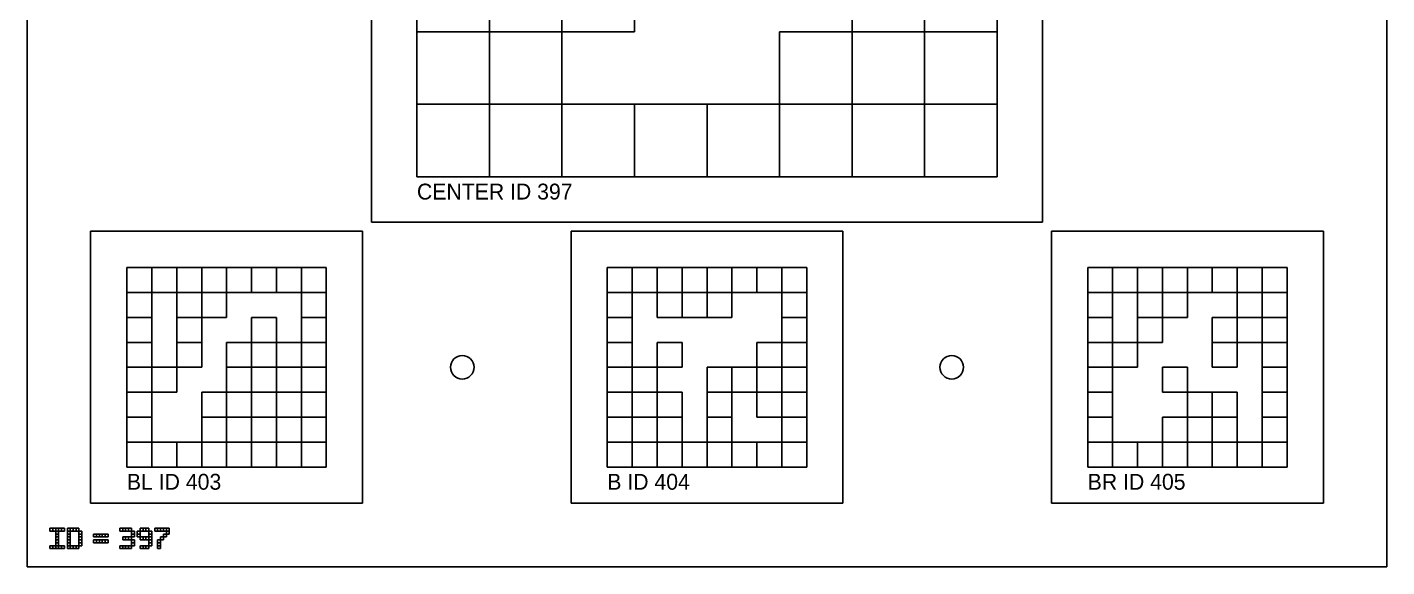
# Model space of a CAD drawing. Extents: x 0 to 1260, y -12 to 1580.
# Drawn here: x 320 to 620, y 320 to 439 of the extents above; entities that cross this region are included whole.
import ezdxf

# ---------------------------------------------------------------- set-up
doc = ezdxf.new("R2010")
doc.units = 0
for name, color, linetype in [('BLACK_POCKET', 7, 'CONTINUOUS'), ('BOARD_TEXT', 7, 'CONTINUOUS'), ('CUT', 7, 'CONTINUOUS'), ('LABEL', 3, 'CONTINUOUS'), ('MOUNT_HOLE', 6, 'CONTINUOUS'), ('QUIET_ZONE', 5, 'CONTINUOUS'), ('TAG_BOUNDARY', 8, 'CONTINUOUS')]:
    doc.layers.add(name, color=color, linetype=linetype)

msp = doc.modelspace()

# ---------------------------------------------------------------- linework, layer by layer
at = {"layer": 'BLACK_POCKET'}
for p, q in [((406, 454), (406, 438)), ((422, 438), (422, 454)), ((438, 454), (438, 438)), ((454, 438), (454, 454)), ((502, 454), (502, 438)), ((518, 438), (518, 454)), ((518, 454), (518, 438)), ((534, 438), (534, 454)), ((406, 438), (422, 438)), ((422, 438), (406, 438)), ((406, 438), (406, 422)), ((422, 422), (422, 438)), ((438, 438), (422, 438)), ((422, 438), (422, 422)), ((438, 438), (454, 438)), ((438, 422), (438, 438)), ((502, 438), (486, 438)), ((486, 438), (486, 422)), ((502, 438), (518, 438)), ((502, 422), (502, 438)), ((518, 438), (502, 438)), ((502, 438), (502, 422)), ((518, 438), (534, 438)), ((518, 422), (518, 438)), ((534, 438), (518, 438)), ((518, 438), (518, 422)), ((534, 422), (534, 438)), ((406, 422), (422, 422)), ((422, 422), (406, 422)), ((406, 422), (406, 406)), ((422, 422), (438, 422)), ((422, 406), (422, 422)), ((438, 422), (422, 422)), ((422, 422), (422, 406)), ((438, 406), (438, 422)), ((454, 422), (438, 422)), ((438, 422), (438, 406)), ((454, 406), (454, 422)), ((470, 422), (454, 422)), ((454, 422), (454, 406)), ((470, 406), (470, 422)), ((486, 422), (470, 422)), ((470, 422), (470, 406)), ((486, 422), (502, 422)), ((486, 406), (486, 422)), ((502, 422), (486, 422)), ((486, 422), (486, 406)), ((502, 422), (518, 422)), ((502, 406), (502, 422)), ((518, 422), (502, 422)), ((502, 422), (502, 406)), ((518, 422), (534, 422)), ((518, 406), (518, 422)), ((534, 422), (518, 422)), ((518, 422), (518, 406)), ((534, 406), (534, 422)), ((406, 406), (422, 406)), ((422, 406), (438, 406)), ((438, 406), (454, 406)), ((454, 406), (470, 406)), ((470, 406), (486, 406)), ((486, 406), (502, 406)), ((502, 406), (518, 406)), ((518, 406), (534, 406)), ((347.5, 386), (342, 386)), ((342, 386), (342, 380.5)), ((347.5, 380.5), (347.5, 386)), ((353, 386), (347.5, 386)), ((347.5, 386), (347.5, 380.5)), ((353, 380.5), (353, 386)), ((358.5, 386), (353, 386)), ((353, 386), (353, 380.5)), ((358.5, 380.5), (358.5, 386)), ((364, 386), (358.5, 386)), ((358.5, 386), (358.5, 380.5)), ((364, 380.5), (364, 386)), ((369.5, 386), (364, 386)), ((364, 386), (364, 380.5)), ((369.5, 380.5), (369.5, 386)), ((375, 386), (369.5, 386)), ((369.5, 386), (369.5, 380.5)), ((375, 380.5), (375, 386)), ((380.5, 386), (375, 386)), ((375, 386), (375, 380.5)), ((380.5, 380.5), (380.5, 386)), ((386, 386), (380.5, 386)), ((380.5, 386), (380.5, 380.5)), ((386, 380.5), (386, 386)), ((453.5, 386), (448, 386)), ((448, 386), (448, 380.5)), ((453.5, 380.5), (453.5, 386)), ((459, 386), (453.5, 386)), ((453.5, 386), (453.5, 380.5)), ((459, 380.5), (459, 386)), ((464.5, 386), (459, 386)), ((459, 386), (459, 380.5)), ((464.5, 380.5), (464.5, 386)), ((470, 386), (464.5, 386)), ((464.5, 386), (464.5, 380.5)), ((470, 380.5), (470, 386)), ((475.5, 386), (470, 386)), ((470, 386), (470, 380.5)), ((475.5, 380.5), (475.5, 386)), ((481, 386), (475.5, 386)), ((475.5, 386), (475.5, 380.5)), ((481, 380.5), (481, 386)), ((486.5, 386), (481, 386)), ((481, 386), (481, 380.5)), ((486.5, 380.5), (486.5, 386)), ((492, 386), (486.5, 386)), ((486.5, 386), (486.5, 380.5)), ((492, 380.5), (492, 386)), ((559.5, 386), (554, 386)), ((554, 386), (554, 380.5)), ((559.5, 380.5), (559.5, 386)), ((565, 386), (559.5, 386)), ((559.5, 386), (559.5, 380.5)), ((565, 380.5), (565, 386)), ((570.5, 386), (565, 386)), ((565, 386), (565, 380.5)), ((570.5, 380.5), (570.5, 386)), ((576, 386), (570.5, 386)), ((570.5, 386), (570.5, 380.5)), ((576, 380.5), (576, 386)), ((581.5, 386), (576, 386)), ((576, 386), (576, 380.5)), ((581.5, 380.5), (581.5, 386)), ((587, 386), (581.5, 386)), ((581.5, 386), (581.5, 380.5)), ((587, 380.5), (587, 386)), ((592.5, 386), (587, 386)), ((587, 386), (587, 380.5)), ((592.5, 380.5), (592.5, 386)), ((598, 386), (592.5, 386)), ((592.5, 386), (592.5, 380.5)), ((598, 380.5), (598, 386)), ((342, 380.5), (347.5, 380.5)), ((347.5, 380.5), (342, 380.5)), ((342, 380.5), (342, 375)), ((347.5, 380.5), (353, 380.5)), ((347.5, 375), (347.5, 380.5)), ((353, 380.5), (358.5, 380.5)), ((358.5, 380.5), (353, 380.5)), ((353, 380.5), (353, 375)), ((358.5, 380.5), (364, 380.5)), ((358.5, 375), (358.5, 380.5)), ((364, 380.5), (358.5, 380.5)), ((358.5, 380.5), (358.5, 375)), ((364, 380.5), (369.5, 380.5)), ((364, 375), (364, 380.5)), ((369.5, 380.5), (375, 380.5)), ((375, 380.5), (380.5, 380.5)), ((380.5, 380.5), (386, 380.5)), ((386, 380.5), (380.5, 380.5)), ((380.5, 380.5), (380.5, 375)), ((386, 375), (386, 380.5)), ((448, 380.5), (453.5, 380.5)), ((453.5, 380.5), (448, 380.5)), ((448, 380.5), (448, 375)), ((453.5, 380.5), (459, 380.5)), ((453.5, 375), (453.5, 380.5)), ((459, 380.5), (464.5, 380.5)), ((464.5, 380.5), (459, 380.5)), ((459, 380.5), (459, 375)), ((464.5, 380.5), (470, 380.5)), ((464.5, 375), (464.5, 380.5)), ((470, 380.5), (464.5, 380.5)), ((464.5, 380.5), (464.5, 375)), ((470, 380.5), (475.5, 380.5)), ((470, 375), (470, 380.5)), ((475.5, 380.5), (470, 380.5)), ((470, 380.5), (470, 375)), ((475.5, 380.5), (481, 380.5)), ((475.5, 375), (475.5, 380.5)), ((481, 380.5), (486.5, 380.5)), ((486.5, 380.5), (492, 380.5)), ((492, 380.5), (486.5, 380.5)), ((486.5, 380.5), (486.5, 375)), ((492, 375), (492, 380.5)), ((554, 380.5), (559.5, 380.5)), ((559.5, 380.5), (554, 380.5)), ((554, 380.5), (554, 375)), ((559.5, 380.5), (565, 380.5)), ((559.5, 375), (559.5, 380.5)), ((565, 380.5), (570.5, 380.5)), ((570.5, 380.5), (565, 380.5)), ((565, 380.5), (565, 375)), ((570.5, 380.5), (576, 380.5)), ((570.5, 375), (570.5, 380.5)), ((576, 380.5), (570.5, 380.5)), ((570.5, 380.5), (570.5, 375)), ((576, 380.5), (581.5, 380.5)), ((576, 375), (576, 380.5)), ((581.5, 380.5), (587, 380.5)), ((587, 380.5), (592.5, 380.5)), ((592.5, 380.5), (587, 380.5)), ((587, 380.5), (587, 375)), ((592.5, 380.5), (598, 380.5)), ((592.5, 375), (592.5, 380.5)), ((598, 380.5), (592.5, 380.5)), ((592.5, 380.5), (592.5, 375)), ((598, 375), (598, 380.5)), ((342, 375), (347.5, 375)), ((347.5, 375), (342, 375)), ((342, 375), (342, 369.5)), ((347.5, 369.5), (347.5, 375)), ((353, 375), (358.5, 375)), ((358.5, 375), (353, 375)), ((353, 375), (353, 369.5)), ((358.5, 375), (364, 375)), ((358.5, 369.5), (358.5, 375)), ((375, 375), (369.5, 375)), ((369.5, 375), (369.5, 369.5)), ((375, 369.5), (375, 375)), ((380.5, 375), (386, 375)), ((386, 375), (380.5, 375)), ((380.5, 375), (380.5, 369.5)), ((386, 369.5), (386, 375)), ((448, 375), (453.5, 375)), ((453.5, 375), (448, 375)), ((448, 375), (448, 369.5)), ((453.5, 369.5), (453.5, 375)), ((459, 375), (464.5, 375)), ((464.5, 375), (470, 375)), ((470, 375), (475.5, 375)), ((486.5, 375), (492, 375)), ((492, 375), (486.5, 375)), ((486.5, 375), (486.5, 369.5)), ((492, 369.5), (492, 375)), ((554, 375), (559.5, 375)), ((559.5, 375), (554, 375)), ((554, 375), (554, 369.5)), ((559.5, 369.5), (559.5, 375)), ((565, 375), (570.5, 375)), ((570.5, 375), (565, 375)), ((565, 375), (565, 369.5)), ((570.5, 375), (576, 375)), ((570.5, 369.5), (570.5, 375)), ((587, 375), (581.5, 375)), ((581.5, 375), (581.5, 369.5)), ((587, 375), (592.5, 375)), ((587, 369.5), (587, 375)), ((592.5, 375), (587, 375)), ((587, 375), (587, 369.5)), ((592.5, 375), (598, 375)), ((592.5, 369.5), (592.5, 375)), ((598, 375), (592.5, 375)), ((592.5, 375), (592.5, 369.5)), ((598, 369.5), (598, 375)), ((342, 369.5), (347.5, 369.5)), ((347.5, 369.5), (342, 369.5)), ((342, 369.5), (342, 364)), ((347.5, 364), (347.5, 369.5)), ((353, 369.5), (358.5, 369.5)), ((358.5, 369.5), (353, 369.5)), ((353, 369.5), (353, 364)), ((358.5, 364), (358.5, 369.5)), ((369.5, 369.5), (364, 369.5)), ((364, 369.5), (364, 364)), ((369.5, 369.5), (375, 369.5)), ((369.5, 364), (369.5, 369.5)), ((380.5, 369.5), (375, 369.5)), ((375, 369.5), (375, 364)), ((380.5, 369.5), (386, 369.5)), ((380.5, 364), (380.5, 369.5)), ((386, 369.5), (380.5, 369.5)), ((380.5, 369.5), (380.5, 364)), ((386, 364), (386, 369.5)), ((448, 369.5), (453.5, 369.5)), ((453.5, 369.5), (448, 369.5)), ((448, 369.5), (448, 364)), ((453.5, 364), (453.5, 369.5)), ((464.5, 369.5), (459, 369.5)), ((459, 369.5), (459, 364)), ((464.5, 364), (464.5, 369.5)), ((486.5, 369.5), (481, 369.5)), ((481, 369.5), (481, 364)), ((486.5, 369.5), (492, 369.5)), ((486.5, 364), (486.5, 369.5)), ((492, 369.5), (486.5, 369.5)), ((486.5, 369.5), (486.5, 364)), ((492, 364), (492, 369.5)), ((554, 369.5), (559.5, 369.5)), ((559.5, 369.5), (554, 369.5)), ((554, 369.5), (554, 364)), ((559.5, 364), (559.5, 369.5)), ((565, 369.5), (559.5, 369.5)), ((559.5, 369.5), (559.5, 364)), ((565, 369.5), (570.5, 369.5)), ((565, 364), (565, 369.5)), ((581.5, 369.5), (587, 369.5)), ((587, 369.5), (581.5, 369.5)), ((581.5, 369.5), (581.5, 364)), ((587, 369.5), (592.5, 369.5)), ((587, 364), (587, 369.5)), ((592.5, 369.5), (598, 369.5)), ((598, 369.5), (592.5, 369.5)), ((592.5, 369.5), (592.5, 364)), ((598, 364), (598, 369.5)), ((342, 364), (347.5, 364)), ((347.5, 364), (342, 364)), ((342, 364), (342, 358.5)), ((347.5, 358.5), (347.5, 364)), ((353, 364), (347.5, 364)), ((347.5, 364), (347.5, 358.5)), ((353, 364), (358.5, 364)), ((353, 358.5), (353, 364)), ((364, 364), (369.5, 364)), ((369.5, 364), (364, 364)), ((364, 364), (364, 358.5)), ((369.5, 358.5), (369.5, 364)), ((375, 364), (369.5, 364)), ((369.5, 364), (369.5, 358.5)), ((375, 364), (380.5, 364)), ((375, 358.5), (375, 364)), ((380.5, 364), (386, 364)), ((386, 364), (380.5, 364)), ((380.5, 364), (380.5, 358.5)), ((386, 358.5), (386, 364)), ((448, 364), (453.5, 364)), ((453.5, 364), (448, 364)), ((448, 364), (448, 358.5)), ((453.5, 358.5), (453.5, 364)), ((459, 364), (453.5, 364)), ((453.5, 364), (453.5, 358.5)), ((459, 364), (464.5, 364)), ((459, 358.5), (459, 364)), ((475.5, 364), (470, 364)), ((470, 364), (470, 358.5)), ((475.5, 358.5), (475.5, 364)), ((481, 364), (475.5, 364)), ((475.5, 364), (475.5, 358.5)), ((481, 364), (486.5, 364)), ((481, 358.5), (481, 364)), ((486.5, 364), (481, 364)), ((481, 364), (481, 358.5)), ((486.5, 364), (492, 364)), ((486.5, 358.5), (486.5, 364)), ((492, 364), (486.5, 364)), ((486.5, 364), (486.5, 358.5)), ((492, 358.5), (492, 364)), ((554, 364), (559.5, 364)), ((559.5, 364), (554, 364)), ((554, 364), (554, 358.5)), ((559.5, 364), (565, 364)), ((559.5, 358.5), (559.5, 364)), ((576, 364), (570.5, 364)), ((570.5, 364), (570.5, 358.5)), ((576, 358.5), (576, 364)), ((581.5, 364), (587, 364)), ((592.5, 364), (598, 364)), ((598, 364), (592.5, 364)), ((592.5, 364), (592.5, 358.5)), ((598, 358.5), (598, 364)), ((342, 358.5), (347.5, 358.5)), ((347.5, 358.5), (342, 358.5)), ((342, 358.5), (342, 353)), ((347.5, 358.5), (353, 358.5)), ((347.5, 353), (347.5, 358.5)), ((364, 358.5), (358.5, 358.5)), ((358.5, 358.5), (358.5, 353)), ((364, 358.5), (369.5, 358.5)), ((364, 353), (364, 358.5)), ((369.5, 358.5), (364, 358.5)), ((364, 358.5), (364, 353)), ((369.5, 358.5), (375, 358.5)), ((369.5, 353), (369.5, 358.5)), ((375, 358.5), (369.5, 358.5)), ((369.5, 358.5), (369.5, 353)), ((375, 353), (375, 358.5)), ((380.5, 358.5), (375, 358.5)), ((375, 358.5), (375, 353)), ((380.5, 358.5), (386, 358.5)), ((380.5, 353), (380.5, 358.5)), ((386, 358.5), (380.5, 358.5)), ((380.5, 358.5), (380.5, 353)), ((386, 353), (386, 358.5)), ((448, 358.5), (453.5, 358.5)), ((453.5, 358.5), (448, 358.5)), ((448, 358.5), (448, 353)), ((453.5, 358.5), (459, 358.5)), ((453.5, 353), (453.5, 358.5)), ((464.5, 358.5), (459, 358.5)), ((459, 358.5), (459, 353)), ((464.5, 353), (464.5, 358.5)), ((470, 358.5), (475.5, 358.5)), ((475.5, 358.5), (470, 358.5)), ((470, 358.5), (470, 353)), ((475.5, 358.5), (481, 358.5)), ((475.5, 353), (475.5, 358.5)), ((481, 358.5), (486.5, 358.5)), ((486.5, 358.5), (481, 358.5)), ((481, 358.5), (481, 353)), ((486.5, 358.5), (492, 358.5)), ((486.5, 353), (486.5, 358.5)), ((492, 358.5), (486.5, 358.5)), ((486.5, 358.5), (486.5, 353)), ((492, 353), (492, 358.5)), ((554, 358.5), (559.5, 358.5)), ((559.5, 358.5), (554, 358.5)), ((554, 358.5), (554, 353)), ((559.5, 353), (559.5, 358.5)), ((570.5, 358.5), (576, 358.5)), ((581.5, 358.5), (576, 358.5)), ((576, 358.5), (576, 353)), ((581.5, 353), (581.5, 358.5)), ((587, 358.5), (581.5, 358.5)), ((581.5, 358.5), (581.5, 353)), ((587, 353), (587, 358.5)), ((592.5, 358.5), (598, 358.5)), ((598, 358.5), (592.5, 358.5)), ((592.5, 358.5), (592.5, 353)), ((598, 353), (598, 358.5)), ((342, 353), (347.5, 353)), ((347.5, 353), (342, 353)), ((342, 353), (342, 347.5)), ((347.5, 347.5), (347.5, 353)), ((358.5, 353), (364, 353)), ((364, 353), (358.5, 353)), ((358.5, 353), (358.5, 347.5)), ((364, 353), (369.5, 353)), ((364, 347.5), (364, 353)), ((369.5, 353), (364, 353)), ((364, 353), (364, 347.5)), ((369.5, 353), (375, 353)), ((369.5, 347.5), (369.5, 353)), ((375, 353), (369.5, 353)), ((369.5, 353), (369.5, 347.5)), ((375, 353), (380.5, 353)), ((375, 347.5), (375, 353)), ((380.5, 353), (375, 353)), ((375, 353), (375, 347.5)), ((380.5, 353), (386, 353)), ((380.5, 347.5), (380.5, 353)), ((386, 353), (380.5, 353)), ((380.5, 353), (380.5, 347.5)), ((386, 347.5), (386, 353)), ((448, 353), (453.5, 353)), ((453.5, 353), (448, 353)), ((448, 353), (448, 347.5)), ((453.5, 347.5), (453.5, 353)), ((459, 353), (453.5, 353)), ((453.5, 353), (453.5, 347.5)), ((459, 353), (464.5, 353)), ((459, 347.5), (459, 353)), ((464.5, 353), (459, 353)), ((459, 353), (459, 347.5)), ((464.5, 347.5), (464.5, 353)), ((470, 353), (475.5, 353)), ((475.5, 353), (470, 353)), ((470, 353), (470, 347.5)), ((475.5, 347.5), (475.5, 353)), ((481, 353), (486.5, 353)), ((486.5, 353), (492, 353)), ((492, 353), (486.5, 353)), ((486.5, 353), (486.5, 347.5)), ((492, 347.5), (492, 353)), ((554, 353), (559.5, 353)), ((559.5, 353), (554, 353)), ((554, 353), (554, 347.5)), ((559.5, 347.5), (559.5, 353)), ((576, 353), (570.5, 353)), ((570.5, 353), (570.5, 347.5)), ((576, 353), (581.5, 353)), ((576, 347.5), (576, 353)), ((581.5, 353), (576, 353)), ((576, 353), (576, 347.5)), ((581.5, 353), (587, 353)), ((581.5, 347.5), (581.5, 353)), ((587, 353), (581.5, 353)), ((581.5, 353), (581.5, 347.5)), ((587, 347.5), (587, 353)), ((592.5, 353), (598, 353)), ((598, 353), (592.5, 353)), ((592.5, 353), (592.5, 347.5)), ((598, 347.5), (598, 353)), ((342, 347.5), (347.5, 347.5)), ((347.5, 347.5), (342, 347.5)), ((342, 347.5), (342, 342)), ((347.5, 342), (347.5, 347.5)), ((353, 347.5), (347.5, 347.5)), ((347.5, 347.5), (347.5, 342)), ((353, 342), (353, 347.5)), ((358.5, 347.5), (353, 347.5)), ((353, 347.5), (353, 342)), ((358.5, 347.5), (364, 347.5)), ((358.5, 342), (358.5, 347.5)), ((364, 347.5), (358.5, 347.5)), ((358.5, 347.5), (358.5, 342)), ((364, 347.5), (369.5, 347.5)), ((364, 342), (364, 347.5)), ((369.5, 347.5), (364, 347.5)), ((364, 347.5), (364, 342)), ((369.5, 347.5), (375, 347.5)), ((369.5, 342), (369.5, 347.5)), ((375, 347.5), (369.5, 347.5)), ((369.5, 347.5), (369.5, 342)), ((375, 347.5), (380.5, 347.5)), ((375, 342), (375, 347.5)), ((380.5, 347.5), (375, 347.5)), ((375, 347.5), (375, 342)), ((380.5, 347.5), (386, 347.5)), ((380.5, 342), (380.5, 347.5)), ((386, 347.5), (380.5, 347.5)), ((380.5, 347.5), (380.5, 342)), ((386, 342), (386, 347.5)), ((448, 347.5), (453.5, 347.5)), ((453.5, 347.5), (448, 347.5)), ((448, 347.5), (448, 342)), ((453.5, 347.5), (459, 347.5)), ((453.5, 342), (453.5, 347.5)), ((459, 347.5), (453.5, 347.5)), ((453.5, 347.5), (453.5, 342)), ((459, 347.5), (464.5, 347.5)), ((459, 342), (459, 347.5)), ((464.5, 347.5), (459, 347.5)), ((459, 347.5), (459, 342)), ((464.5, 342), (464.5, 347.5)), ((470, 347.5), (464.5, 347.5)), ((464.5, 347.5), (464.5, 342)), ((470, 347.5), (475.5, 347.5)), ((470, 342), (470, 347.5)), ((475.5, 347.5), (470, 347.5)), ((470, 347.5), (470, 342)), ((475.5, 342), (475.5, 347.5)), ((481, 347.5), (475.5, 347.5)), ((475.5, 347.5), (475.5, 342)), ((481, 342), (481, 347.5)), ((486.5, 347.5), (481, 347.5)), ((481, 347.5), (481, 342)), ((486.5, 347.5), (492, 347.5)), ((486.5, 342), (486.5, 347.5)), ((492, 347.5), (486.5, 347.5)), ((486.5, 347.5), (486.5, 342)), ((492, 342), (492, 347.5)), ((554, 347.5), (559.5, 347.5)), ((559.5, 347.5), (554, 347.5)), ((554, 347.5), (554, 342)), ((559.5, 342), (559.5, 347.5)), ((565, 347.5), (559.5, 347.5)), ((559.5, 347.5), (559.5, 342)), ((565, 342), (565, 347.5)), ((570.5, 347.5), (565, 347.5)), ((565, 347.5), (565, 342)), ((570.5, 347.5), (576, 347.5)), ((570.5, 342), (570.5, 347.5)), ((576, 347.5), (570.5, 347.5)), ((570.5, 347.5), (570.5, 342)), ((576, 347.5), (581.5, 347.5)), ((576, 342), (576, 347.5)), ((581.5, 347.5), (576, 347.5)), ((576, 347.5), (576, 342)), ((581.5, 347.5), (587, 347.5)), ((581.5, 342), (581.5, 347.5)), ((587, 347.5), (581.5, 347.5)), ((581.5, 347.5), (581.5, 342)), ((587, 342), (587, 347.5)), ((592.5, 347.5), (587, 347.5)), ((587, 347.5), (587, 342)), ((592.5, 347.5), (598, 347.5)), ((592.5, 342), (592.5, 347.5)), ((598, 347.5), (592.5, 347.5)), ((592.5, 347.5), (592.5, 342)), ((598, 342), (598, 347.5)), ((342, 342), (347.5, 342)), ((347.5, 342), (353, 342)), ((353, 342), (358.5, 342)), ((358.5, 342), (364, 342)), ((364, 342), (369.5, 342)), ((369.5, 342), (375, 342)), ((375, 342), (380.5, 342)), ((380.5, 342), (386, 342)), ((448, 342), (453.5, 342)), ((453.5, 342), (459, 342)), ((459, 342), (464.5, 342)), ((464.5, 342), (470, 342)), ((470, 342), (475.5, 342)), ((475.5, 342), (481, 342)), ((481, 342), (486.5, 342)), ((486.5, 342), (492, 342)), ((554, 342), (559.5, 342)), ((559.5, 342), (565, 342)), ((565, 342), (570.5, 342)), ((570.5, 342), (576, 342)), ((576, 342), (581.5, 342)), ((581.5, 342), (587, 342)), ((587, 342), (592.5, 342)), ((592.5, 342), (598, 342))]:
    msp.add_line(p, q, dxfattribs=at)
at = {"layer": 'BOARD_TEXT'}
for p, q in [((325.642857, 328.5), (325, 328.5)), ((325, 328.5), (325, 327.857143)), ((325, 327.857143), (325.642857, 327.857143)), ((325.642857, 327.857143), (325.642857, 328.5)), ((326.285714, 328.5), (325.642857, 328.5)), ((325.642857, 328.5), (325.642857, 327.857143)), ((325.642857, 327.857143), (326.285714, 327.857143)), ((326.285714, 327.857143), (326.285714, 328.5)), ((326.928571, 328.5), (326.285714, 328.5)), ((326.285714, 328.5), (326.285714, 327.857143)), ((326.285714, 327.857143), (326.928571, 327.857143)), ((326.928571, 327.857143), (326.285714, 327.857143)), ((326.285714, 327.857143), (326.285714, 327.214286)), ((326.285714, 327.214286), (326.928571, 327.214286)), ((326.928571, 327.214286), (326.285714, 327.214286)), ((326.285714, 327.214286), (326.285714, 326.571429)), ((326.928571, 327.857143), (326.928571, 328.5)), ((327.571429, 328.5), (326.928571, 328.5)), ((326.928571, 328.5), (326.928571, 327.857143)), ((326.928571, 327.857143), (327.571429, 327.857143)), ((326.928571, 327.214286), (326.928571, 327.857143)), ((326.928571, 326.571429), (326.928571, 327.214286)), ((327.571429, 327.857143), (327.571429, 328.5)), ((328.214286, 328.5), (327.571429, 328.5)), ((327.571429, 328.5), (327.571429, 327.857143)), ((327.571429, 327.857143), (328.214286, 327.857143)), ((328.214286, 327.857143), (328.214286, 328.5)), ((329.5, 328.5), (328.857143, 328.5)), ((328.857143, 328.5), (328.857143, 327.857143)), ((328.857143, 327.857143), (329.5, 327.857143)), ((329.5, 327.857143), (328.857143, 327.857143)), ((328.857143, 327.857143), (328.857143, 327.214286)), ((328.857143, 327.214286), (329.5, 327.214286)), ((329.5, 327.214286), (328.857143, 327.214286)), ((328.857143, 327.214286), (328.857143, 326.571429)), ((329.5, 327.857143), (329.5, 328.5)), ((330.142857, 328.5), (329.5, 328.5)), ((329.5, 328.5), (329.5, 327.857143)), ((329.5, 327.857143), (330.142857, 327.857143)), ((329.5, 327.214286), (329.5, 327.857143)), ((329.5, 326.571429), (329.5, 327.214286)), ((330.142857, 327.857143), (330.142857, 328.5)), ((330.785714, 328.5), (330.142857, 328.5)), ((330.142857, 328.5), (330.142857, 327.857143)), ((330.142857, 327.857143), (330.785714, 327.857143)), ((330.785714, 327.857143), (330.785714, 328.5)), ((331.428571, 328.5), (330.785714, 328.5)), ((330.785714, 328.5), (330.785714, 327.857143)), ((330.785714, 327.857143), (331.428571, 327.857143)), ((331.428571, 327.857143), (331.428571, 328.5)), ((332.071429, 327.857143), (331.428571, 327.857143)), ((331.428571, 327.857143), (331.428571, 327.214286)), ((331.428571, 327.214286), (332.071429, 327.214286)), ((332.071429, 327.214286), (331.428571, 327.214286)), ((331.428571, 327.214286), (331.428571, 326.571429)), ((332.071429, 327.214286), (332.071429, 327.857143)), ((332.071429, 326.571429), (332.071429, 327.214286)), ((335.285714, 327.214286), (334.642857, 327.214286)), ((334.642857, 327.214286), (334.642857, 326.571429)), ((335.285714, 326.571429), (335.285714, 327.214286)), ((335.928571, 327.214286), (335.285714, 327.214286)), ((335.285714, 327.214286), (335.285714, 326.571429)), ((335.928571, 326.571429), (335.928571, 327.214286)), ((336.571429, 327.214286), (335.928571, 327.214286)), ((335.928571, 327.214286), (335.928571, 326.571429)), ((336.571429, 326.571429), (336.571429, 327.214286)), ((337.214286, 327.214286), (336.571429, 327.214286)), ((336.571429, 327.214286), (336.571429, 326.571429)), ((337.214286, 326.571429), (337.214286, 327.214286)), ((337.857143, 327.214286), (337.214286, 327.214286)), ((337.214286, 327.214286), (337.214286, 326.571429)), ((337.857143, 326.571429), (337.857143, 327.214286)), ((341.071429, 328.5), (340.428571, 328.5)), ((340.428571, 328.5), (340.428571, 327.857143)), ((340.428571, 327.857143), (341.071429, 327.857143)), ((341.071429, 327.857143), (341.071429, 328.5)), ((341.714286, 328.5), (341.071429, 328.5)), ((341.071429, 328.5), (341.071429, 327.857143)), ((341.071429, 327.857143), (341.714286, 327.857143)), ((341.714286, 327.857143), (341.714286, 328.5)), ((342.357143, 328.5), (341.714286, 328.5)), ((341.714286, 328.5), (341.714286, 327.857143)), ((341.714286, 327.857143), (342.357143, 327.857143)), ((342.357143, 327.857143), (342.357143, 328.5)), ((343, 328.5), (342.357143, 328.5)), ((342.357143, 328.5), (342.357143, 327.857143)), ((342.357143, 327.857143), (343, 327.857143)), ((343, 327.857143), (343, 328.5)), ((343.642857, 327.857143), (343, 327.857143)), ((343, 327.857143), (343, 327.214286)), ((343, 327.214286), (343.642857, 327.214286)), ((343.642857, 327.214286), (343, 327.214286)), ((343, 327.214286), (343, 326.571429)), ((343.642857, 327.214286), (343.642857, 327.857143)), ((343.642857, 326.571429), (343.642857, 327.214286)), ((344.928571, 327.857143), (344.285714, 327.857143)), ((344.285714, 327.857143), (344.285714, 327.214286)), ((344.285714, 327.214286), (344.928571, 327.214286)), ((344.928571, 327.214286), (344.285714, 327.214286)), ((344.285714, 327.214286), (344.285714, 326.571429)), ((345.571429, 328.5), (344.928571, 328.5)), ((344.928571, 328.5), (344.928571, 327.857143)), ((344.928571, 327.857143), (345.571429, 327.857143)), ((344.928571, 327.214286), (344.928571, 327.857143)), ((344.928571, 326.571429), (344.928571, 327.214286)), ((345.571429, 327.857143), (345.571429, 328.5)), ((346.214286, 328.5), (345.571429, 328.5)), ((345.571429, 328.5), (345.571429, 327.857143)), ((345.571429, 327.857143), (346.214286, 327.857143)), ((346.214286, 327.857143), (346.214286, 328.5)), ((346.857143, 328.5), (346.214286, 328.5)), ((346.214286, 328.5), (346.214286, 327.857143)), ((346.214286, 327.857143), (346.857143, 327.857143)), ((346.857143, 327.857143), (346.857143, 328.5)), ((347.5, 327.857143), (346.857143, 327.857143)), ((346.857143, 327.857143), (346.857143, 327.214286)), ((346.857143, 327.214286), (347.5, 327.214286)), ((347.5, 327.214286), (346.857143, 327.214286)), ((346.857143, 327.214286), (346.857143, 326.571429)), ((347.5, 327.214286), (347.5, 327.857143)), ((347.5, 326.571429), (347.5, 327.214286)), ((348.785714, 328.5), (348.142857, 328.5)), ((348.142857, 328.5), (348.142857, 327.857143)), ((348.142857, 327.857143), (348.785714, 327.857143)), ((348.785714, 327.857143), (348.785714, 328.5)), ((349.428571, 328.5), (348.785714, 328.5)), ((348.785714, 328.5), (348.785714, 327.857143)), ((348.785714, 327.857143), (349.428571, 327.857143)), ((349.428571, 327.857143), (349.428571, 328.5)), ((350.071429, 328.5), (349.428571, 328.5)), ((349.428571, 328.5), (349.428571, 327.857143)), ((349.428571, 327.857143), (350.071429, 327.857143)), ((350.071429, 327.857143), (350.071429, 328.5)), ((350.714286, 328.5), (350.071429, 328.5)), ((350.071429, 328.5), (350.071429, 327.857143)), ((350.071429, 327.857143), (350.714286, 327.857143)), ((350.714286, 327.214286), (350.071429, 327.214286)), ((350.071429, 327.214286), (350.071429, 326.571429)), ((350.714286, 327.857143), (350.714286, 328.5)), ((351.357143, 328.5), (350.714286, 328.5)), ((350.714286, 328.5), (350.714286, 327.857143)), ((350.714286, 327.857143), (351.357143, 327.857143)), ((351.357143, 327.857143), (350.714286, 327.857143)), ((350.714286, 327.857143), (350.714286, 327.214286)), ((350.714286, 327.214286), (351.357143, 327.214286)), ((350.714286, 326.571429), (350.714286, 327.214286)), ((351.357143, 327.857143), (351.357143, 328.5)), ((351.357143, 327.214286), (351.357143, 327.857143)), ((325.642857, 324.642857), (325, 324.642857)), ((325, 324.642857), (325, 324)), ((325, 324), (325.642857, 324)), ((325.642857, 324), (325.642857, 324.642857)), ((326.285714, 324.642857), (325.642857, 324.642857)), ((325.642857, 324.642857), (325.642857, 324)), ((325.642857, 324), (326.285714, 324)), ((326.285714, 326.571429), (326.928571, 326.571429)), ((326.928571, 326.571429), (326.285714, 326.571429)), ((326.285714, 326.571429), (326.285714, 325.928571)), ((326.285714, 325.928571), (326.928571, 325.928571)), ((326.928571, 325.928571), (326.285714, 325.928571)), ((326.285714, 325.928571), (326.285714, 325.285714)), ((326.285714, 325.285714), (326.928571, 325.285714)), ((326.928571, 325.285714), (326.285714, 325.285714)), ((326.285714, 325.285714), (326.285714, 324.642857)), ((326.285714, 324.642857), (326.928571, 324.642857)), ((326.285714, 324), (326.285714, 324.642857)), ((326.928571, 324.642857), (326.285714, 324.642857)), ((326.285714, 324.642857), (326.285714, 324)), ((326.285714, 324), (326.928571, 324)), ((326.928571, 325.928571), (326.928571, 326.571429)), ((326.928571, 325.285714), (326.928571, 325.928571)), ((326.928571, 324.642857), (326.928571, 325.285714)), ((326.928571, 324), (326.928571, 324.642857)), ((327.571429, 324.642857), (326.928571, 324.642857)), ((326.928571, 324.642857), (326.928571, 324)), ((326.928571, 324), (327.571429, 324)), ((327.571429, 324), (327.571429, 324.642857)), ((328.214286, 324.642857), (327.571429, 324.642857)), ((327.571429, 324.642857), (327.571429, 324)), ((327.571429, 324), (328.214286, 324)), ((328.214286, 324), (328.214286, 324.642857)), ((328.857143, 326.571429), (329.5, 326.571429)), ((329.5, 326.571429), (328.857143, 326.571429)), ((328.857143, 326.571429), (328.857143, 325.928571)), ((328.857143, 325.928571), (329.5, 325.928571)), ((329.5, 325.928571), (328.857143, 325.928571)), ((328.857143, 325.928571), (328.857143, 325.285714)), ((328.857143, 325.285714), (329.5, 325.285714)), ((329.5, 325.285714), (328.857143, 325.285714)), ((328.857143, 325.285714), (328.857143, 324.642857)), ((328.857143, 324.642857), (329.5, 324.642857)), ((329.5, 324.642857), (328.857143, 324.642857)), ((328.857143, 324.642857), (328.857143, 324)), ((328.857143, 324), (329.5, 324)), ((329.5, 325.928571), (329.5, 326.571429)), ((329.5, 325.285714), (329.5, 325.928571)), ((329.5, 324.642857), (329.5, 325.285714)), ((329.5, 324), (329.5, 324.642857)), ((330.142857, 324.642857), (329.5, 324.642857)), ((329.5, 324.642857), (329.5, 324)), ((329.5, 324), (330.142857, 324)), ((330.142857, 324), (330.142857, 324.642857)), ((330.785714, 324.642857), (330.142857, 324.642857)), ((330.142857, 324.642857), (330.142857, 324)), ((330.142857, 324), (330.785714, 324)), ((330.785714, 324), (330.785714, 324.642857)), ((331.428571, 324.642857), (330.785714, 324.642857)), ((330.785714, 324.642857), (330.785714, 324)), ((330.785714, 324), (331.428571, 324)), ((331.428571, 326.571429), (332.071429, 326.571429)), ((332.071429, 326.571429), (331.428571, 326.571429)), ((331.428571, 326.571429), (331.428571, 325.928571)), ((331.428571, 325.928571), (332.071429, 325.928571)), ((332.071429, 325.928571), (331.428571, 325.928571)), ((331.428571, 325.928571), (331.428571, 325.285714)), ((331.428571, 325.285714), (332.071429, 325.285714)), ((332.071429, 325.285714), (331.428571, 325.285714)), ((331.428571, 325.285714), (331.428571, 324.642857)), ((331.428571, 324.642857), (332.071429, 324.642857)), ((331.428571, 324), (331.428571, 324.642857)), ((332.071429, 325.928571), (332.071429, 326.571429)), ((332.071429, 325.285714), (332.071429, 325.928571)), ((332.071429, 324.642857), (332.071429, 325.285714)), ((334.642857, 326.571429), (335.285714, 326.571429)), ((335.285714, 325.928571), (334.642857, 325.928571)), ((334.642857, 325.928571), (334.642857, 325.285714)), ((334.642857, 325.285714), (335.285714, 325.285714)), ((335.285714, 326.571429), (335.928571, 326.571429)), ((335.285714, 325.285714), (335.285714, 325.928571)), ((335.928571, 325.928571), (335.285714, 325.928571)), ((335.285714, 325.928571), (335.285714, 325.285714)), ((335.285714, 325.285714), (335.928571, 325.285714)), ((335.928571, 326.571429), (336.571429, 326.571429)), ((335.928571, 325.285714), (335.928571, 325.928571)), ((336.571429, 325.928571), (335.928571, 325.928571)), ((335.928571, 325.928571), (335.928571, 325.285714)), ((335.928571, 325.285714), (336.571429, 325.285714)), ((336.571429, 326.571429), (337.214286, 326.571429)), ((336.571429, 325.285714), (336.571429, 325.928571)), ((337.214286, 325.928571), (336.571429, 325.928571)), ((336.571429, 325.928571), (336.571429, 325.285714)), ((336.571429, 325.285714), (337.214286, 325.285714)), ((337.214286, 326.571429), (337.857143, 326.571429)), ((337.214286, 325.285714), (337.214286, 325.928571)), ((337.857143, 325.928571), (337.214286, 325.928571)), ((337.214286, 325.928571), (337.214286, 325.285714)), ((337.214286, 325.285714), (337.857143, 325.285714)), ((337.857143, 325.285714), (337.857143, 325.928571)), ((341.071429, 324.642857), (340.428571, 324.642857)), ((340.428571, 324.642857), (340.428571, 324)), ((340.428571, 324), (341.071429, 324)), ((341.714286, 326.571429), (341.071429, 326.571429)), ((341.071429, 326.571429), (341.071429, 325.928571)), ((341.071429, 325.928571), (341.714286, 325.928571)), ((341.071429, 324), (341.071429, 324.642857)), ((341.714286, 324.642857), (341.071429, 324.642857)), ((341.071429, 324.642857), (341.071429, 324)), ((341.071429, 324), (341.714286, 324)), ((341.714286, 325.928571), (341.714286, 326.571429)), ((342.357143, 326.571429), (341.714286, 326.571429)), ((341.714286, 326.571429), (341.714286, 325.928571)), ((341.714286, 325.928571), (342.357143, 325.928571)), ((341.714286, 324), (341.714286, 324.642857)), ((342.357143, 324.642857), (341.714286, 324.642857)), ((341.714286, 324.642857), (341.714286, 324)), ((341.714286, 324), (342.357143, 324)), ((342.357143, 325.928571), (342.357143, 326.571429)), ((343, 326.571429), (342.357143, 326.571429)), ((342.357143, 326.571429), (342.357143, 325.928571)), ((342.357143, 325.928571), (343, 325.928571)), ((342.357143, 324), (342.357143, 324.642857)), ((343, 324.642857), (342.357143, 324.642857)), ((342.357143, 324.642857), (342.357143, 324)), ((342.357143, 324), (343, 324)), ((343, 326.571429), (343.642857, 326.571429)), ((343, 325.928571), (343, 326.571429)), ((343.642857, 325.928571), (343, 325.928571)), ((343, 325.928571), (343, 325.285714)), ((343, 325.285714), (343.642857, 325.285714)), ((343.642857, 325.285714), (343, 325.285714)), ((343, 325.285714), (343, 324.642857)), ((343, 324.642857), (343.642857, 324.642857)), ((343, 324), (343, 324.642857)), ((343.642857, 325.285714), (343.642857, 325.928571)), ((343.642857, 324.642857), (343.642857, 325.285714)), ((344.285714, 326.571429), (344.928571, 326.571429)), ((345.571429, 326.571429), (344.928571, 326.571429)), ((344.928571, 326.571429), (344.928571, 325.928571)), ((344.928571, 325.928571), (345.571429, 325.928571)), ((345.571429, 324.642857), (344.928571, 324.642857)), ((344.928571, 324.642857), (344.928571, 324)), ((344.928571, 324), (345.571429, 324)), ((345.571429, 325.928571), (345.571429, 326.571429)), ((346.214286, 326.571429), (345.571429, 326.571429)), ((345.571429, 326.571429), (345.571429, 325.928571)), ((345.571429, 325.928571), (346.214286, 325.928571)), ((345.571429, 324), (345.571429, 324.642857)), ((346.214286, 324.642857), (345.571429, 324.642857)), ((345.571429, 324.642857), (345.571429, 324)), ((345.571429, 324), (346.214286, 324)), ((346.214286, 325.928571), (346.214286, 326.571429)), ((346.857143, 326.571429), (346.214286, 326.571429)), ((346.214286, 326.571429), (346.214286, 325.928571)), ((346.214286, 325.928571), (346.857143, 325.928571)), ((346.214286, 324), (346.214286, 324.642857)), ((346.857143, 324.642857), (346.214286, 324.642857)), ((346.214286, 324.642857), (346.214286, 324)), ((346.214286, 324), (346.857143, 324)), ((346.857143, 326.571429), (347.5, 326.571429)), ((346.857143, 325.928571), (346.857143, 326.571429)), ((347.5, 326.571429), (346.857143, 326.571429)), ((346.857143, 326.571429), (346.857143, 325.928571)), ((346.857143, 325.928571), (347.5, 325.928571)), ((347.5, 325.928571), (346.857143, 325.928571)), ((346.857143, 325.928571), (346.857143, 325.285714)), ((346.857143, 325.285714), (347.5, 325.285714)), ((347.5, 325.285714), (346.857143, 325.285714)), ((346.857143, 325.285714), (346.857143, 324.642857)), ((346.857143, 324.642857), (347.5, 324.642857)), ((346.857143, 324), (346.857143, 324.642857)), ((347.5, 325.928571), (347.5, 326.571429)), ((347.5, 325.285714), (347.5, 325.928571)), ((347.5, 324.642857), (347.5, 325.285714)), ((349.428571, 325.928571), (348.785714, 325.928571)), ((348.785714, 325.928571), (348.785714, 325.285714)), ((348.785714, 325.285714), (349.428571, 325.285714)), ((349.428571, 325.285714), (348.785714, 325.285714)), ((348.785714, 325.285714), (348.785714, 324.642857)), ((348.785714, 324.642857), (349.428571, 324.642857)), ((349.428571, 324.642857), (348.785714, 324.642857)), ((348.785714, 324.642857), (348.785714, 324)), ((348.785714, 324), (349.428571, 324)), ((350.071429, 326.571429), (349.428571, 326.571429)), ((349.428571, 326.571429), (349.428571, 325.928571)), ((349.428571, 325.928571), (350.071429, 325.928571)), ((349.428571, 325.285714), (349.428571, 325.928571)), ((349.428571, 324.642857), (349.428571, 325.285714)), ((349.428571, 324), (349.428571, 324.642857)), ((350.071429, 326.571429), (350.714286, 326.571429)), ((350.071429, 325.928571), (350.071429, 326.571429))]:
    msp.add_line(p, q, dxfattribs=at)
at = {"layer": 'CUT'}
for p, q in [((320, 620), (320, 320)), ((620, 320), (620, 620)), ((320, 320), (620, 320))]:
    msp.add_line(p, q, dxfattribs=at)
at = {"layer": 'MOUNT_HOLE'}
for centre in [(416, 364), (524, 364)]:
    msp.add_circle(centre, 2.6, dxfattribs=at)
at = {"layer": 'QUIET_ZONE'}
for p, q in [((396, 544), (396, 396)), ((544, 396), (544, 544)), ((396, 396), (544, 396)), ((394, 394), (334, 394)), ((334, 394), (334, 334)), ((394, 334), (394, 394)), ((500, 394), (440, 394)), ((440, 394), (440, 334)), ((500, 334), (500, 394)), ((606, 394), (546, 394)), ((546, 394), (546, 334)), ((606, 334), (606, 394)), ((334, 334), (394, 334)), ((440, 334), (500, 334)), ((546, 334), (606, 334))]:
    msp.add_line(p, q, dxfattribs=at)
at = {"layer": 'TAG_BOUNDARY'}
for p, q in [((406, 534), (406, 406)), ((534, 406), (534, 534)), ((406, 406), (534, 406)), ((386, 386), (342, 386)), ((342, 386), (342, 342)), ((386, 342), (386, 386)), ((492, 386), (448, 386)), ((448, 386), (448, 342)), ((492, 342), (492, 386)), ((598, 386), (554, 386)), ((554, 386), (554, 342)), ((598, 342), (598, 386)), ((342, 342), (386, 342)), ((448, 342), (492, 342)), ((554, 342), (598, 342))]:
    msp.add_line(p, q, dxfattribs=at)

# ---------------------------------------------------------------- texts
at = {"layer": 'LABEL'}
for s, p in [('CENTER ID 397', (406, 401)), ('BL ID 403', (342, 337)), ('B ID 404', (448, 337)), ('BR ID 405', (554, 337))]:
    msp.add_text(s, height=3.5, dxfattribs=at).set_placement(p)

doc.saveas('drawing.dxf')
